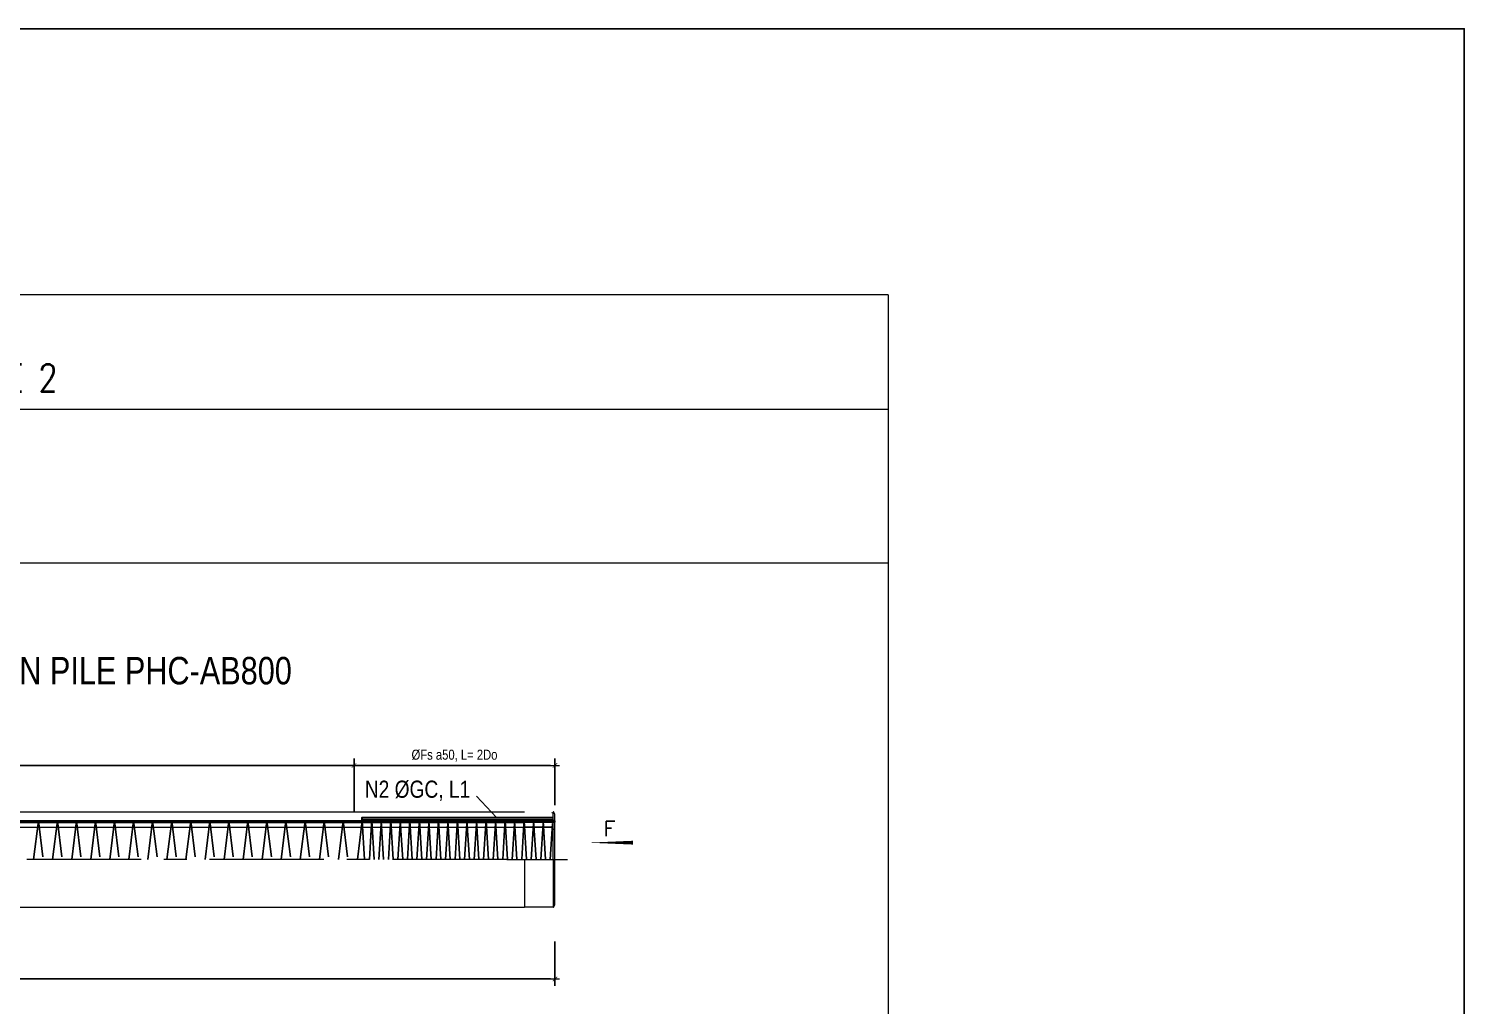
# Model space of a CAD drawing. Header units: millimetres. Extents: x -2123450 to -961021, y -260876 to 649159.
# Drawn here: x -1603389 to -1571989, y -69372 to -48019 of the extents above; entities that cross this region are included whole.
import ezdxf
from ezdxf.enums import TextEntityAlignment as Align

# ---------------------------------------------------------------- set-up
doc = ezdxf.new("R2010")
doc.units = ezdxf.units.MM
doc.header["$LTSCALE"] = 1000
doc.header["$MEASUREMENT"] = 0
doc.header["$PDMODE"] = 66
for name, pattern in [('CENTER2', [1.125, 0.75, -0.125, 0.125, -0.125]), ('CENTERX2', [4, 2.5, -0.5, 0.5, -0.5]), ('HIDDEN2', [4.7625, 3.175, -1.5875])]:
    doc.linetypes.add(name, pattern=pattern)
doc.layers.get('0').update_dxf_attribs({"linetype": 'CONTINUOUS'})
doc.layers.get('DEFPOINTS').update_dxf_attribs({"linetype": 'CONTINUOUS'})
for name, color, linetype, lineweight in [('NDC_S_AXIS', 5, 'CENTER2', 15), ('NDC_S_CONTINUOUS', 3, 'CONTINUOUS', 20), ('NDC_S_DIM', 1, 'CONTINUOUS', 9), ('NDC_S_ENG TEXT', 2, 'CONTINUOUS', 9), ('NDC_S_HATCH MATERIAL', 8, 'CONTINUOUS', 13), ('NDC_S_REBAR', 4, 'CONTINUOUS', 35), ('NDC_S_STIRRUP', 2, 'CONTINUOUS', 25), ('NDC_S_VN TEXT', 7, 'CONTINUOUS', 9), ('netmanh', 6, 'CONTINUOUS', 15), ('Thep', 1, 'CONTINUOUS', 30)]:
    doc.layers.add(name, color=color, linetype=linetype, lineweight=lineweight)
doc.styles.add('NDC_ARIAL', font='arial.ttf', dxfattribs={"width": 0.8})
doc.styles.add('NDC_ROMANS', font='romans.shx', dxfattribs={"width": 0.8, "bigfont": 'vns.shx'})
doc.styles.get("Standard").update_dxf_attribs({"font": 'romans.shx', "bigfont": 'vns.shx'})
doc.dimstyles.new('DIM', dxfattribs={"dimtxt": 0.03, "dimasz": 0.035, "dimexe": 0.03, "dimexo": 0.03, "dimgap": 0.005, "dimtad": 1, "dimdec": 0, "dimlfac": 10000, "dimzin": 0, "dimdsep": 46, "dimtxsty": 'NDC_ARIAL', "dimblk": 'DOTSMALL', "dimcen": 0.05, "dimclrd": 1, "dimclre": 1, "dimadec": 0, "dimazin": 0, "dimtfac": 1, "dimtdec": 0, "dimtofl": 0, "dimtmove": 0, "dimatfit": 3, "dimfxl": 0.03, "dimtolj": 1, "dimtzin": 0, "dimarcsym": 0})
doc.dimstyles.new('NDC_1-100', dxfattribs={"dimscale": 100, "dimtxt": 2.2, "dimasz": 1, "dimexe": 1.5, "dimexo": 2, "dimgap": 0.8, "dimtad": 1, "dimdec": 0, "dimdsep": 46, "dimtxsty": 'NDC_ARIAL', "dimblk": 'DIMMARK', "dimcen": 49999.938995, "dimdle": 1.5, "dimclrd": 1, "dimclre": 1, "dimclrt": 3, "dimadec": 0, "dimazin": 0, "dimtfac": 1, "dimtdec": 0, "dimtix": 1, "dimtmove": 2, "dimatfit": 3, "dimfxl": 1, "dimarcsym": 0})

# ---------------------------------------------------------------- blocks, each defined once
blk = doc.blocks.new('DIMMARK')
at = {"layer": 'NDC_S_DIM', "color": 1}
blk.add_line((-1.5, 0), (1, 0), dxfattribs=at)
at = {"layer": 'NDC_S_DIM', "color": 2, "const_width": 0.15}
blk.add_lwpolyline([(-0.5, -0.5), (0.5, 0.5)], dxfattribs=at)
blk = doc.blocks.new('*D1335')
at = {"layer": 'DEFPOINTS', "color": 0, "transparency": 16777216}
for p in [(-1596274, -64129), (-1624212, -64948), (-1596274, -64948)]:
    blk.add_point(p, dxfattribs=at)
at = {"layer": 'NDC_S_DIM', "color": 1, "lineweight": -2, "transparency": 16777216}
for p, q in [((-1624212, -64748), (-1624212, -63979)), ((-1596274, -64748), (-1596274, -63979)), ((-1624112, -64129), (-1596374, -64129))]:
    blk.add_line(p, q, dxfattribs=at)
at = {"layer": 'NDC_S_DIM', "color": 1, "lineweight": -2, "transparency": 16777216, "xscale": 100, "yscale": 100, "zscale": 100, "rotation": 180}
blk.add_blockref('DIMMARK', (-1624212, -64129), dxfattribs=at)
at = {"layer": 'NDC_S_DIM', "color": 1, "lineweight": -2, "transparency": 16777216, "xscale": 100, "yscale": 100, "zscale": 100}
blk.add_blockref('DIMMARK', (-1596274, -64129), dxfattribs=at)
at = {"layer": 'NDC_S_DIM', "color": 3, "transparency": 16777216, "insert": (-1610243, -63930), "char_height": 220, "attachment_point": 5, "style": 'NDC_ARIAL'}
blk.add_mtext('ØFs a100', dxfattribs=at)
blk = doc.blocks.new('*D1336')
at = {"layer": 'DEFPOINTS', "color": 0, "transparency": 16777216}
for p in [(-1591878, -64129), (-1591878, -65194), (-1596274, -65338)]:
    blk.add_point(p, dxfattribs=at)
at = {"layer": 'NDC_S_DIM', "color": 1, "lineweight": -2, "transparency": 16777216}
for p, q in [((-1596274, -65138), (-1596274, -63979)), ((-1591878, -64994), (-1591878, -63979)), ((-1596174, -64129), (-1591978, -64129))]:
    blk.add_line(p, q, dxfattribs=at)
at = {"layer": 'NDC_S_DIM', "color": 1, "lineweight": -2, "transparency": 16777216, "xscale": 100, "yscale": 100, "zscale": 100, "rotation": 180}
blk.add_blockref('DIMMARK', (-1596274, -64129), dxfattribs=at)
at = {"layer": 'NDC_S_DIM', "color": 1, "lineweight": -2, "transparency": 16777216, "xscale": 100, "yscale": 100, "zscale": 100}
blk.add_blockref('DIMMARK', (-1591878, -64129), dxfattribs=at)
at = {"layer": 'NDC_S_DIM', "color": 3, "transparency": 16777216, "insert": (-1594076, -63913), "char_height": 220, "attachment_point": 5, "style": 'NDC_ARIAL'}
blk.add_mtext('ØFs a50, L= 2Do', dxfattribs=at)
blk = doc.blocks.new('*D1337')
at = {"layer": 'DEFPOINTS', "color": 0, "transparency": 16777216}
for p in [(-1628645, -67778), (-1591878, -67778), (-1591878, -68796)]:
    blk.add_point(p, dxfattribs=at)
at = {"layer": 'NDC_S_DIM', "color": 1, "lineweight": -2, "transparency": 16777216}
for p, q in [((-1628645, -67978), (-1628645, -68946)), ((-1591878, -67978), (-1591878, -68946)), ((-1628545, -68796), (-1591978, -68796))]:
    blk.add_line(p, q, dxfattribs=at)
at = {"layer": 'NDC_S_DIM', "color": 1, "lineweight": -2, "transparency": 16777216, "xscale": 100, "yscale": 100, "zscale": 100, "rotation": 180}
blk.add_blockref('DIMMARK', (-1628645, -68796), dxfattribs=at)
at = {"layer": 'NDC_S_DIM', "color": 1, "lineweight": -2, "transparency": 16777216, "xscale": 100, "yscale": 100, "zscale": 100}
blk.add_blockref('DIMMARK', (-1591878, -68796), dxfattribs=at)
at = {"layer": 'NDC_S_DIM', "color": 3, "transparency": 16777216, "insert": (-1610262, -68606), "char_height": 220, "attachment_point": 5, "style": 'NDC_ARIAL'}
blk.add_mtext('L ', dxfattribs=at)
blk = doc.blocks.new('daucocmangxong 3.0 khong be tong')
at = {"layer": 'NDC_S_AXIS', "linetype": 'CENTERX2'}
blk.add_line((0.093, 0.25), (-0.2262, 0.25), dxfattribs=at)
at = {"layer": 'NDC_S_CONTINUOUS'}
for p, q in [((-0.155, 0.4565), (-0.16, 0.4565)), ((-0.155, 0.4565), (-0.155, 0.4545)), ((-0.155, 0.4545), (-0.148, 0.4545)), ((-0.148, 0.497), (-0.148, 0.4535)), ((-0.155, 0.4435), (-0.16, 0.4435)), ((-0.148, 0.41), (-0.16, 0.41)), ((-0.155, 0.4455), (-0.155, 0.4435)), ((-0.155, 0.4455), (-0.148, 0.4455)), ((-0.148, 0.4465), (-0.148, 0.25)), ((-0.15, 0.25), (-0.15, 0)), ((0, 0.25), (0, 0)), ((-0.15, 0), (0, 0))]:
    blk.add_line(p, q, dxfattribs=at)
blk.add_lwpolyline([(-0.15, 0.002), (-0.15, 0), (-0.153, 0), (-0.159, 0.012), (-0.16, 0.012), (-0.16, 0.488), (-0.159, 0.488), (-0.153, 0.5), (-0.15, 0.5), (-0.15, 0.497)], dxfattribs=at)
at = {"layer": 'NDC_S_REBAR'}
for p, q in [((-0.156, 0.4535), (0, 0.4535)), ((-0.156, 0.4465), (0, 0.4465))]:
    blk.add_line(p, q, dxfattribs=at)
at = {"layer": 'NDC_S_STIRRUP'}
blk.add_line((-0.148, 0.42), (0, 0.42), dxfattribs=at)
at = {"layer": 'netmanh'}
blk.add_arc((-0.148, 0.497), 0.003, 270, 0, dxfattribs=at)
at = {"layer": 'Thep'}
blk.add_ellipse((-0.1575, 0.4501), major_axis=(0, 0.0055), ratio=0.363902, start_param=5.391025, end_param=10.293338, dxfattribs=at)
blk = doc.blocks.new('thep gia cuong')
at = {"layer": 'NDC_S_REBAR'}
blk.add_lwpolyline([(0, -0.014), (1, -0.014), (1, 0), (0, 0)], dxfattribs=at)
blk = doc.blocks.new('_DotSmall')
at = {"color": 0, "linetype": 'ByBlock', "lineweight": 9, "const_width": 0.5}
blk.add_lwpolyline([(-0.0625, 0, 1), (0.0625, 0, 1)], format="xyb", close=True, dxfattribs=at)

msp = doc.modelspace()

# ---------------------------------------------------------------- linework, layer by layer
at = {"layer": 'DEFPOINTS'}
msp.add_lwpolyline([(-1698138.72, -48018.96), (-1571988.72, -48018.96), (-1571988.72, -137118.96), (-1698138.72, -137118.96)], close=True, dxfattribs=at)
at = {"layer": 'NDC_S_AXIS', "linetype": 'CENTERX2'}
msp.add_line((-1592932.48, -66185.91), (-1627590.54, -66185.91), dxfattribs=at)
at = {"layer": 'NDC_S_CONTINUOUS'}
for p, q in [((-1584588.72, -53837.68), (-1669524.14, -53837.68)), ((-1584588.72, -53837.68), (-1584588.72, -134568.96)), ((-1637035.68, -56336.76), (-1584588.72, -56336.76)), ((-1584588.72, -59708.47), (-1659948.79, -59708.47)), ((-1627978.18, -65144.24), (-1592544.84, -65144.24)), ((-1627978.18, -65477.57), (-1592544.84, -65477.57)), ((-1627978.18, -67227.57), (-1592544.84, -67227.57))]:
    msp.add_line(p, q, dxfattribs=at)
at = {"layer": 'NDC_S_HATCH MATERIAL'}
msp.add_lwpolyline([(-1590170.7, -65816.29, 83.33, 16.67, 0), (-1590963.53, -65816.29, 416.67, 0, 0), (-1591123.57, -65816.29, 0, 0, 0)], format="xyseb", dxfattribs=at)
at = {"layer": 'NDC_S_REBAR'}
for p, q in [((-1627978.18, -65337.99), (-1592544.84, -65337.99)), ((-1627978.18, -65367.16), (-1592544.84, -65367.16))]:
    msp.add_line(p, q, dxfattribs=at)
at = {"layer": 'NDC_S_STIRRUP'}
for p, q in [((-1603282.34, -66185.91), (-1603178.18, -65337.99)), ((-1602865.68, -66185.91), (-1602761.51, -65337.99)), ((-1602449.01, -66185.91), (-1602344.84, -65337.99)), ((-1602032.34, -66185.91), (-1601928.18, -65337.99)), ((-1601615.68, -66185.91), (-1601511.51, -65337.99)), ((-1601199.01, -66185.91), (-1601094.84, -65337.99)), ((-1600782.34, -66185.91), (-1600678.18, -65337.99)), ((-1600365.68, -66185.91), (-1600261.51, -65337.99)), ((-1599949.01, -66185.91), (-1599844.84, -65337.99)), ((-1599532.34, -66185.91), (-1599428.18, -65337.99)), ((-1599115.68, -66185.91), (-1599011.51, -65337.99)), ((-1598699.01, -66185.91), (-1598594.84, -65337.99)), ((-1598282.34, -66185.91), (-1598178.18, -65337.99)), ((-1597865.68, -66185.91), (-1597761.51, -65337.99)), ((-1597449.01, -66185.91), (-1597344.84, -65337.99)), ((-1597032.34, -66185.91), (-1596928.18, -65337.99)), ((-1596615.68, -66185.91), (-1596511.51, -65337.99)), ((-1596199.01, -66185.91), (-1596094.84, -65337.99)), ((-1596094.84, -65337.99), (-1596042.76, -66185.91)), ((-1595886.51, -65337.99), (-1595834.43, -66185.91)), ((-1595678.18, -65337.99), (-1595626.09, -66185.91)), ((-1595469.84, -65337.99), (-1595417.76, -66185.91)), ((-1595261.51, -65337.99), (-1595209.43, -66185.91)), ((-1595053.18, -65337.99), (-1595001.09, -66185.91)), ((-1594844.84, -65337.99), (-1594792.76, -66185.91)), ((-1594636.51, -65337.99), (-1594584.43, -66185.91)), ((-1594428.18, -65337.99), (-1594376.09, -66185.91)), ((-1594219.84, -65337.99), (-1594167.76, -66185.91)), ((-1594011.51, -65337.99), (-1593959.43, -66185.91)), ((-1593803.18, -65337.99), (-1593751.09, -66185.91)), ((-1593594.84, -65337.99), (-1593542.76, -66185.91)), ((-1593386.51, -65337.99), (-1593334.43, -66185.91)), ((-1593178.18, -65337.99), (-1593126.09, -66185.91)), ((-1592969.84, -65337.99), (-1592917.76, -66185.91)), ((-1592761.51, -65337.99), (-1592709.43, -66185.91)), ((-1592553.18, -65337.99), (-1592501.09, -66185.91)), ((-1592344.84, -65337.99), (-1592292.76, -66185.91)), ((-1592136.51, -65337.99), (-1592084.43, -66185.91))]:
    msp.add_line(p, q, dxfattribs=at)
at = {"layer": 'NDC_S_STIRRUP', "linetype": 'HIDDEN2', "ltscale": 0.25}
for p, q in [((-1603178.18, -65337.99), (-1603074.01, -66185.91)), ((-1602761.51, -65337.99), (-1602657.34, -66185.91)), ((-1602344.84, -65337.99), (-1602240.68, -66185.91)), ((-1601928.18, -65337.99), (-1601824.01, -66185.91)), ((-1601511.51, -65337.99), (-1601407.34, -66185.91)), ((-1601094.84, -65337.99), (-1600990.68, -66185.91)), ((-1600678.18, -65337.99), (-1600574.01, -66185.91)), ((-1600261.51, -65337.99), (-1600157.34, -66185.91)), ((-1599844.84, -65337.99), (-1599740.68, -66185.91)), ((-1599428.18, -65337.99), (-1599324.01, -66185.91)), ((-1599011.51, -65337.99), (-1598907.34, -66185.91)), ((-1598594.84, -65337.99), (-1598490.68, -66185.91)), ((-1598178.18, -65337.99), (-1598074.01, -66185.91)), ((-1597761.51, -65337.99), (-1597657.34, -66185.91)), ((-1597344.84, -65337.99), (-1597240.68, -66185.91)), ((-1596928.18, -65337.99), (-1596824.01, -66185.91)), ((-1596511.51, -65337.99), (-1596407.34, -66185.91)), ((-1595938.59, -66185.91), (-1595886.51, -65337.99)), ((-1595730.26, -66185.91), (-1595678.18, -65337.99)), ((-1595521.93, -66185.91), (-1595469.84, -65337.99)), ((-1595313.59, -66185.91), (-1595261.51, -65337.99)), ((-1595105.26, -66185.91), (-1595053.18, -65337.99)), ((-1594896.93, -66185.91), (-1594844.84, -65337.99)), ((-1594688.59, -66185.91), (-1594636.51, -65337.99)), ((-1594480.26, -66185.91), (-1594428.18, -65337.99)), ((-1594271.93, -66185.91), (-1594219.84, -65337.99)), ((-1594063.59, -66185.91), (-1594011.51, -65337.99)), ((-1593855.26, -66185.91), (-1593803.18, -65337.99)), ((-1593646.93, -66185.91), (-1593594.84, -65337.99)), ((-1593438.59, -66185.91), (-1593386.51, -65337.99)), ((-1593230.26, -66185.91), (-1593178.18, -65337.99)), ((-1593021.93, -66185.91), (-1592969.84, -65337.99)), ((-1592813.59, -66185.91), (-1592761.51, -65337.99)), ((-1592605.26, -66185.91), (-1592553.18, -65337.99)), ((-1592396.93, -66185.91), (-1592344.84, -65337.99)), ((-1592188.59, -66185.91), (-1592136.51, -65337.99)), ((-1591980.26, -66185.91), (-1591928.18, -65337.99))]:
    msp.add_line(p, q, dxfattribs=at)

# ---------------------------------------------------------------- block references
at = {"layer": 'NDC_S_HATCH MATERIAL', "xscale": -4166.666667932241, "yscale": 4166.666667932241, "zscale": 4166.666667932241}
for name, p in [('thep gia cuong', (-1591928.18, -65265.14)), ('daucocmangxong 3.0 khong be tong', (-1592544.84, -67227.57))]:
    msp.add_blockref(name, p, dxfattribs=at)

# ---------------------------------------------------------------- texts
at = {"layer": 'NDC_S_ENG TEXT', "style": 'NDC_ROMANS', "width": 0.8}
msp.add_text('DETAIL OF SPUN PILE PHC800 - MASS PILE TYPE 2', height=600, dxfattribs=at).set_placement((-1611237.61, -55951.03), align=Align.CENTER)
at = {"layer": 'NDC_S_VN TEXT', "lineweight": 100, "style": 'NDC_ARIAL', "width": 0.8}
msp.add_text('CỌC BÊ TÔNG LY TÂM ỨNG SUẤT TRƯỚC/ CONCRETE SPUN PILE PHC-AB800', height=600, dxfattribs=at).set_placement((-1610340.68, -62354.98), align=Align.CENTER)
at = {"layer": 'NDC_S_VN TEXT'}
msp.add_text('F', height=333.33, dxfattribs=at).set_placement((-1590812.59, -65676.41))
at = {"layer": 'NDC_S_VN TEXT', "insert": (-1593731.97, -64459.52), "char_height": 375, "attachment_point": 3, "style": 'NDC_ARIAL'}
msp.add_mtext('\\A1;N2 ØGC, L1', dxfattribs=at)

# ---------------------------------------------------------------- dimensions: what is measured, and where the dimension line sits
at = {"layer": 'NDC_S_DIM'}
for base, p1, p2, text, picture, middle in [((-1591878.18, -64128.8), (-1596274.13, -65337.99), (-1591878.18, -65194.24), 'ØFs a50, L= 2Do', '*D1336', (-1594076.16, -63912.99)), ((-1596274.13, -64128.8), (-1624212.45, -64948.33), (-1596274.13, -64948.33), 'ØFs a100', '*D1335', (-1610243.29, -63930.32)), ((-1591878.18, -68795.59), (-1628644.84, -67777.57), (-1591878.18, -67777.57), 'L ', '*D1337', (-1610261.51, -68605.59))]:
    dim = msp.add_linear_dim(base=base, p1=p1, p2=p2, text=text, dimstyle='NDC_1-100', dxfattribs=at)
    dim.commit()
    dim.dimension.update_dxf_attribs({"geometry": picture, "text_midpoint": middle})

# ---------------------------------------------------------------- leaders
at = {"layer": 'NDC_S_VN TEXT', "annotation_type": 0, "has_hookline": 1, "hookline_direction": 1, "text_width": 2197}
msp.add_leader([(-1593157.29, -65265.14), (-1593591.76, -64800.96), (-1593591.8, -64800.96)], dimstyle='DIM', override={"dimgap": 0.005, "dimtad": 0}, dxfattribs=at)

doc.saveas('drawing.dxf')
